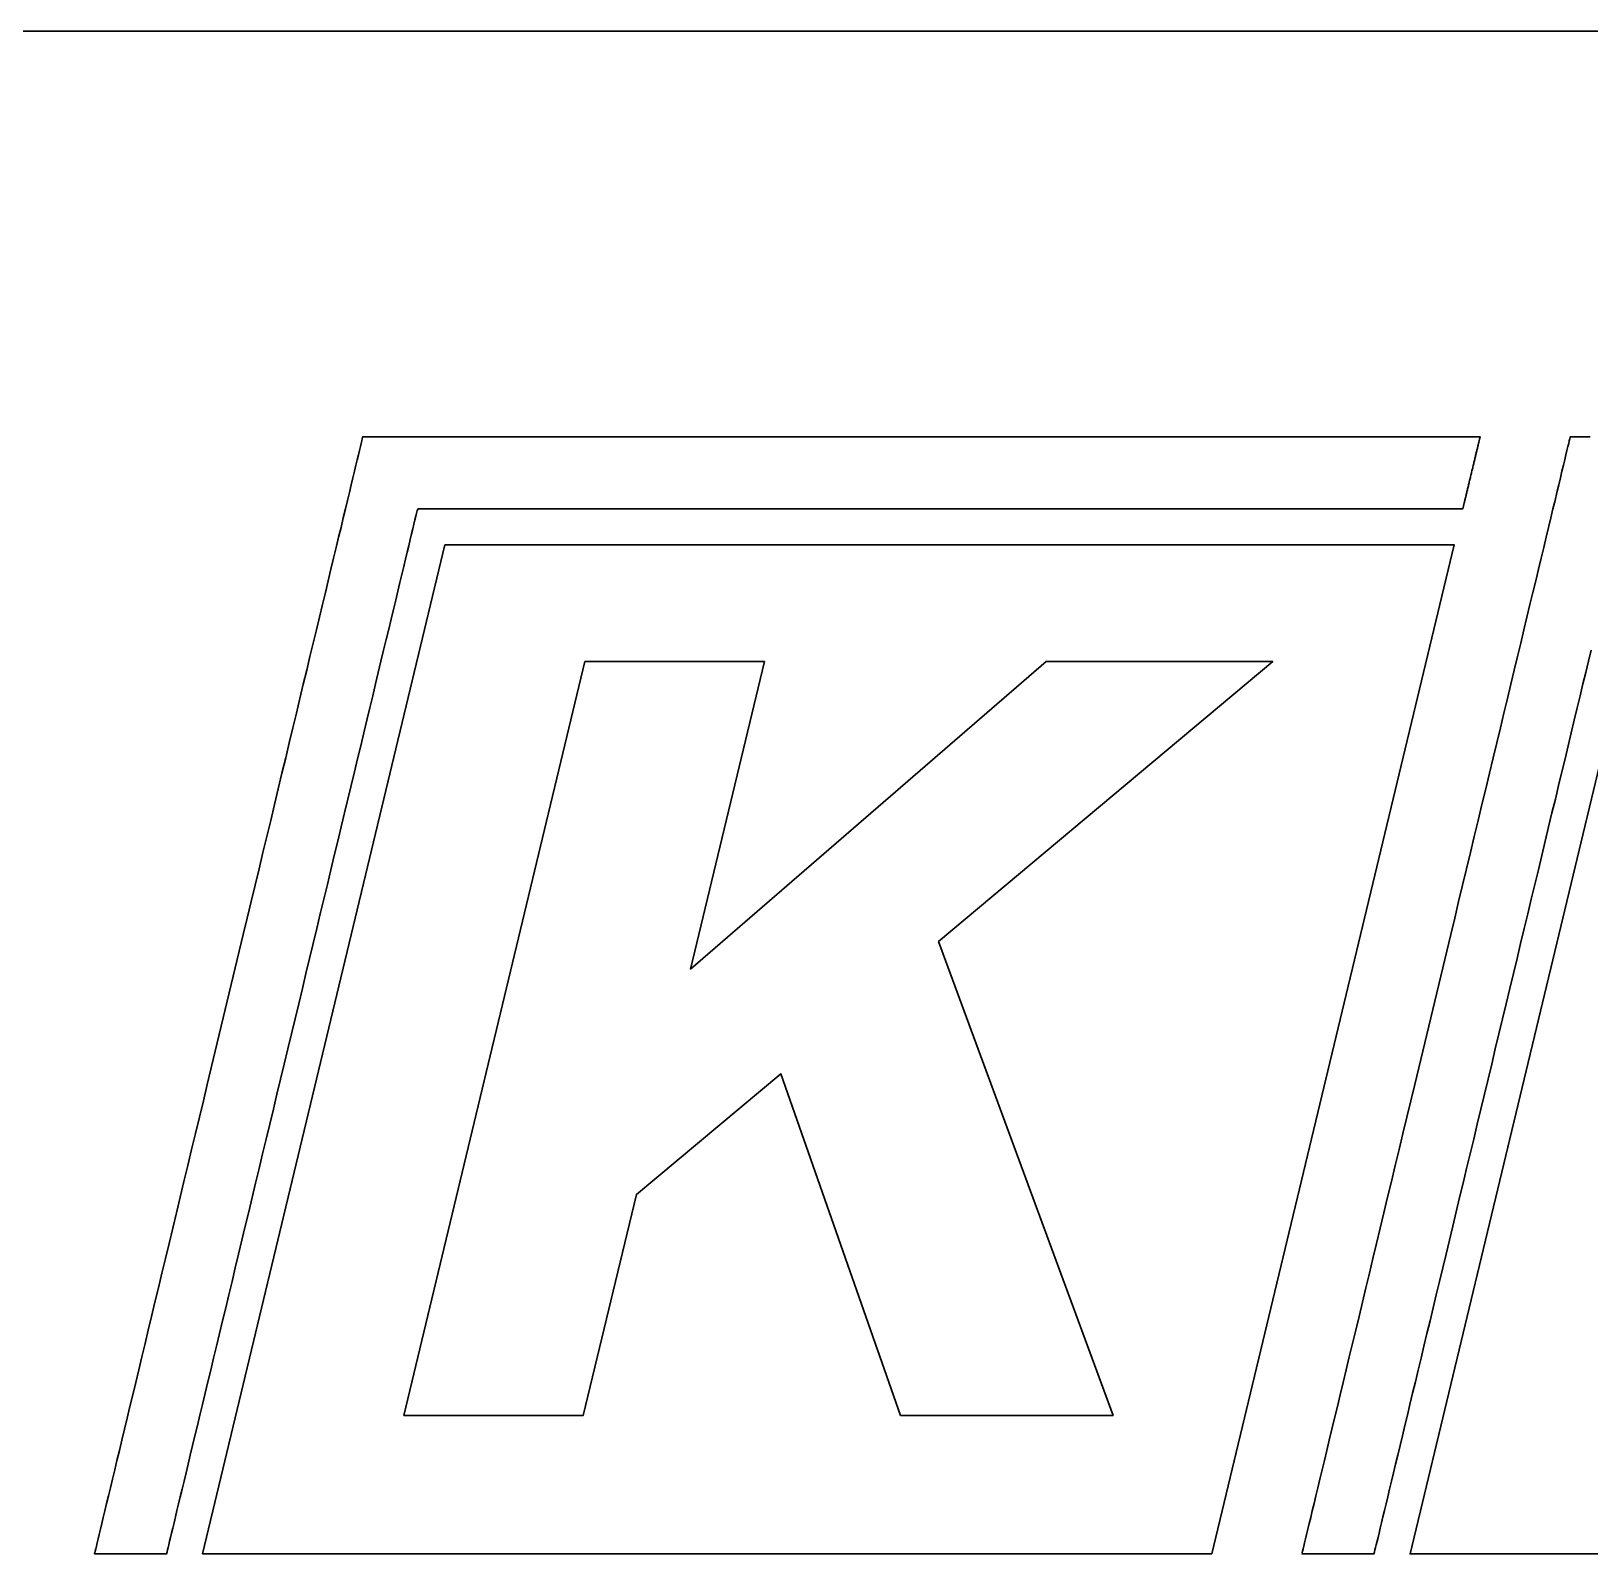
# Model space of a CAD drawing. Header units: millimetres. Extents: x 112 to 1408, y 148 to 1021.
# Drawn here: x 441.52 to 466.11, y 342.97 to 367 of the extents above; entities that cross this region are included whole.
import ezdxf

# ---------------------------------------------------------------- set-up
doc = ezdxf.new("R2010")
doc.units = ezdxf.units.MM
doc.layers.get('0').update_dxf_attribs({"color": 5, "lineweight": 30})

msp = doc.modelspace()

# ---------------------------------------------------------------- linework, layer by layer
msp.add_line((649.521, 366.999), (232.521, 366.999))
for points in [[(447.32, 360.599), (447.32, 360.599), (447.32, 360.599), (447.32, 360.599), (447.319, 360.599), (447.318, 360.599), (447.316, 360.599), (447.315, 360.599), (447.313, 360.599), (447.31, 360.599), (447.307, 360.599), (447.305, 360.599), (447.301, 360.599), (447.298, 360.599), (447.294, 360.599), (447.29, 360.599), (447.286, 360.599), (447.282, 360.599), (447.277, 360.599), (447.272, 360.599), (447.267, 360.599), (447.262, 360.599), (447.256, 360.599), (447.251, 360.599), (447.245, 360.599), (447.239, 360.599), (447.232, 360.599), (447.226, 360.599), (447.219, 360.599), (447.212, 360.599), (447.206, 360.599), (447.199, 360.599), (447.191, 360.599), (447.184, 360.599), (447.177, 360.599), (447.169, 360.599), (447.161, 360.599), (447.154, 360.599), (447.146, 360.599), (447.138, 360.599), (447.13, 360.599), (447.122, 360.599), (447.114, 360.599), (447.105, 360.599), (447.097, 360.599), (447.089, 360.599), (447.08, 360.599), (447.072, 360.599), (447.063, 360.599), (447.055, 360.599), (447.047, 360.599), (447.038, 360.599), (447.029, 360.599), (447.021, 360.599), (447.013, 360.599), (447.004, 360.599), (446.996, 360.599), (446.987, 360.599), (446.979, 360.599), (446.971, 360.599), (446.962, 360.599), (446.954, 360.599), (446.946, 360.599), (446.938, 360.599), (446.93, 360.599), (446.922, 360.599), (446.914, 360.599), (446.907, 360.599), (446.899, 360.599), (446.892, 360.599), (446.884, 360.599), (446.877, 360.599), (446.87, 360.599), (446.863, 360.599), (446.856, 360.599), (446.849, 360.599), (446.843, 360.599), (446.837, 360.599), (446.83, 360.599), (446.824, 360.599), (446.819, 360.599), (446.813, 360.599), (446.807, 360.599), (446.802, 360.599), (446.797, 360.599), (446.793, 360.599), (446.788, 360.599), (446.784, 360.599), (446.78, 360.599), (446.776, 360.599), (446.772, 360.599), (446.769, 360.599), (446.766, 360.599), (446.763, 360.599), (446.761, 360.599), (446.759, 360.599), (446.757, 360.599), (446.755, 360.599), (446.754, 360.599), (446.753, 360.599), (446.752, 360.599), (446.752, 360.599), (446.752, 360.598), (446.749, 360.587), (446.744, 360.565), (446.736, 360.534), (446.726, 360.493), (446.714, 360.443), (446.7, 360.383), (446.683, 360.314), (446.665, 360.236), (446.644, 360.15), (446.621, 360.055), (446.596, 359.951), (446.57, 359.84), (446.541, 359.721), (446.511, 359.594), (446.478, 359.46), (446.444, 359.318), (446.409, 359.169), (446.371, 359.014), (446.333, 358.852), (446.292, 358.683), (446.25, 358.509), (446.207, 358.328), (446.162, 358.142), (446.116, 357.95), (446.069, 357.753), (446.02, 357.55), (445.97, 357.343), (445.919, 357.131), (445.867, 356.914), (445.814, 356.693), (445.76, 356.468), (445.705, 356.239), (445.65, 356.007), (445.593, 355.771), (445.536, 355.531), (445.477, 355.289), (445.418, 355.044), (445.359, 354.796), (445.299, 354.546), (445.238, 354.293), (445.177, 354.039), (445.116, 353.782), (445.054, 353.524), (444.991, 353.265), (444.929, 353.004), (444.866, 352.743), (444.803, 352.481), (444.74, 352.218), (444.677, 351.955), (444.614, 351.691), (444.551, 351.428), (444.487, 351.165), (444.424, 350.903), (444.362, 350.641), (444.299, 350.38), (444.237, 350.121), (444.174, 349.862), (444.113, 349.605), (444.052, 349.35), (443.991, 349.097), (443.931, 348.846), (443.871, 348.598), (443.812, 348.352), (443.754, 348.108), (443.696, 347.868), (443.639, 347.631), (443.583, 347.398), (443.528, 347.167), (443.473, 346.941), (443.42, 346.719), (443.368, 346.501), (443.317, 346.288), (443.266, 346.079), (443.218, 345.876), (443.17, 345.677), (443.123, 345.483), (443.078, 345.295), (443.035, 345.113), (442.992, 344.937), (442.951, 344.766), (442.912, 344.603), (442.874, 344.445), (442.838, 344.295), (442.804, 344.151), (442.771, 344.015), (442.74, 343.886), (442.711, 343.764), (442.684, 343.651), (442.658, 343.545), (442.635, 343.448), (442.613, 343.359), (442.594, 343.278), (442.577, 343.207), (442.562, 343.144), (442.549, 343.091), (442.539, 343.048), (442.531, 343.013), (442.525, 342.989), (442.521, 342.975), (442.521, 342.971), (442.521, 342.971), (442.522, 342.971), (442.524, 342.971), (442.526, 342.971), (442.529, 342.971), (442.533, 342.971), (442.537, 342.971), (442.542, 342.971), (442.547, 342.971), (442.553, 342.971), (442.559, 342.971), (442.566, 342.971), (442.574, 342.971), (442.582, 342.971), (442.59, 342.971), (442.599, 342.971), (442.609, 342.971), (442.618, 342.971), (442.629, 342.971), (442.639, 342.971), (442.65, 342.971), (442.662, 342.971), (442.674, 342.971), (442.686, 342.971), (442.699, 342.971), (442.711, 342.971), (442.725, 342.971), (442.738, 342.971), (442.752, 342.971), (442.766, 342.971), (442.781, 342.971), (442.795, 342.971), (442.81, 342.971), (442.825, 342.971), (442.841, 342.971), (442.856, 342.971), (442.872, 342.971), (442.888, 342.971), (442.904, 342.971), (442.92, 342.971), (442.937, 342.971), (442.953, 342.971), (442.97, 342.971), (442.986, 342.971), (443.003, 342.971), (443.02, 342.971), (443.037, 342.971), (443.054, 342.971), (443.071, 342.971), (443.088, 342.971), (443.104, 342.971), (443.121, 342.971), (443.138, 342.971), (443.155, 342.971), (443.172, 342.971), (443.189, 342.971), (443.206, 342.971), (443.222, 342.971), (443.239, 342.971), (443.255, 342.971), (443.271, 342.971), (443.287, 342.971), (443.303, 342.971), (443.319, 342.971), (443.335, 342.971), (443.35, 342.971), (443.365, 342.971), (443.38, 342.971), (443.395, 342.971), (443.409, 342.971), (443.423, 342.971), (443.437, 342.971), (443.451, 342.971), (443.464, 342.971), (443.477, 342.971), (443.49, 342.971), (443.502, 342.971), (443.514, 342.971), (443.526, 342.971), (443.537, 342.971), (443.547, 342.971), (443.558, 342.971), (443.568, 342.971), (443.577, 342.971), (443.586, 342.971), (443.595, 342.971), (443.603, 342.971), (443.61, 342.971), (443.617, 342.971), (443.624, 342.971), (443.63, 342.971), (443.635, 342.971), (443.64, 342.971), (443.644, 342.971), (443.648, 342.971), (443.651, 342.971), (443.654, 342.971), (443.655, 342.971), (443.656, 342.971), (443.657, 342.971), (443.658, 342.974), (443.66, 342.985), (443.665, 343.005), (443.672, 343.033), (443.681, 343.07), (443.692, 343.116), (443.705, 343.169), (443.719, 343.231), (443.736, 343.3), (443.755, 343.378), (443.775, 343.462), (443.797, 343.554), (443.821, 343.653), (443.846, 343.759), (443.873, 343.871), (443.902, 343.99), (443.932, 344.116), (443.964, 344.248), (443.997, 344.386), (444.031, 344.53), (444.067, 344.679), (444.104, 344.834), (444.143, 344.994), (444.183, 345.16), (444.223, 345.33), (444.265, 345.506), (444.309, 345.686), (444.353, 345.87), (444.398, 346.059), (444.445, 346.251), (444.492, 346.448), (444.54, 346.649), (444.589, 346.853), (444.639, 347.06), (444.689, 347.271), (444.741, 347.485), (444.793, 347.701), (444.845, 347.921), (444.899, 348.143), (444.952, 348.367), (445.007, 348.593), (445.062, 348.822), (445.117, 349.052), (445.172, 349.284), (445.228, 349.517), (445.285, 349.752), (445.341, 349.987), (445.398, 350.224), (445.455, 350.461), (445.512, 350.699), (445.57, 350.938), (445.627, 351.176), (445.684, 351.415), (445.741, 351.653), (445.799, 351.891), (445.856, 352.129), (445.913, 352.366), (445.969, 352.603), (446.026, 352.838), (446.082, 353.072), (446.138, 353.304), (446.193, 353.536), (446.248, 353.765), (446.303, 353.993), (446.357, 354.218), (446.411, 354.441), (446.464, 354.662), (446.516, 354.88), (446.568, 355.096), (446.619, 355.309), (446.669, 355.518), (446.719, 355.724), (446.767, 355.927), (446.815, 356.126), (446.862, 356.321), (446.908, 356.512), (446.953, 356.699), (446.997, 356.881), (447.039, 357.059), (447.081, 357.233), (447.122, 357.401), (447.161, 357.564), (447.199, 357.722), (447.235, 357.875), (447.271, 358.022), (447.305, 358.164), (447.337, 358.299), (447.368, 358.428), (447.398, 358.551), (447.426, 358.668), (447.452, 358.778), (447.477, 358.88), (447.5, 358.976), (447.521, 359.065), (447.541, 359.147), (447.558, 359.221), (447.574, 359.287), (447.588, 359.345), (447.6, 359.395), (447.61, 359.437), (447.626, 359.462), (447.664, 359.462), (447.711, 359.462), (447.766, 359.462), (447.829, 359.462), (447.899, 359.462), (447.977, 359.462), (448.063, 359.462), (448.156, 359.462), (448.256, 359.462), (448.363, 359.462), (448.477, 359.462), (448.597, 359.462), (448.723, 359.462), (448.856, 359.462), (448.995, 359.462), (449.139, 359.462), (449.29, 359.462), (449.446, 359.462), (449.607, 359.462), (449.773, 359.462), (449.944, 359.462), (450.12, 359.462), (450.301, 359.462), (450.486, 359.462), (450.675, 359.462), (450.869, 359.462), (451.066, 359.462), (451.267, 359.462), (451.472, 359.462), (451.68, 359.462), (451.891, 359.462), (452.105, 359.462), (452.322, 359.462), (452.542, 359.462), (452.764, 359.462), (452.989, 359.462), (453.215, 359.462), (453.444, 359.462), (453.674, 359.462), (453.906, 359.462), (454.14, 359.462), (454.375, 359.462), (454.61, 359.462), (454.847, 359.462), (455.084, 359.462), (455.322, 359.462), (455.561, 359.462), (455.799, 359.462), (456.038, 359.462), (456.277, 359.462), (456.515, 359.462), (456.752, 359.462), (456.989, 359.462), (457.225, 359.462), (457.46, 359.462), (457.694, 359.462), (457.927, 359.462), (458.158, 359.462), (458.387, 359.462), (458.614, 359.462), (458.839, 359.462), (459.062, 359.462), (459.282, 359.462), (459.5, 359.462), (459.715, 359.462), (459.927, 359.462), (460.136, 359.462), (460.342, 359.462), (460.544, 359.462), (460.742, 359.462), (460.937, 359.462), (461.127, 359.462), (461.313, 359.462), (461.495, 359.462), (461.672, 359.462), (461.845, 359.462), (462.013, 359.462), (462.175, 359.462), (462.332, 359.462), (462.484, 359.462), (462.63, 359.462), (462.771, 359.462), (462.905, 359.462), (463.034, 359.462), (463.156, 359.462), (463.271, 359.462), (463.38, 359.462), (463.482, 359.462), (463.577, 359.462), (463.664, 359.462), (463.745, 359.462), (463.817, 359.462), (463.882, 359.462), (463.939, 359.462), (463.988, 359.462), (464.029, 359.462), (464.061, 359.462), (464.085, 359.462), (464.1, 359.462), (464.106, 359.462), (464.106, 359.462), (464.106, 359.463), (464.106, 359.465), (464.107, 359.467), (464.107, 359.47), (464.108, 359.473), (464.109, 359.477), (464.11, 359.482), (464.112, 359.487), (464.113, 359.493), (464.115, 359.499), (464.116, 359.506), (464.118, 359.513), (464.12, 359.521), (464.122, 359.529), (464.124, 359.538), (464.126, 359.547), (464.128, 359.557), (464.131, 359.567), (464.133, 359.578), (464.136, 359.589), (464.139, 359.6), (464.142, 359.612), (464.144, 359.624), (464.148, 359.637), (464.151, 359.649), (464.154, 359.663), (464.157, 359.676), (464.16, 359.69), (464.164, 359.704), (464.167, 359.718), (464.171, 359.733), (464.174, 359.748), (464.178, 359.763), (464.181, 359.778), (464.185, 359.794), (464.189, 359.809), (464.193, 359.825), (464.197, 359.841), (464.201, 359.857), (464.205, 359.874), (464.208, 359.89), (464.213, 359.907), (464.217, 359.923), (464.22, 359.94), (464.225, 359.957), (464.229, 359.974), (464.233, 359.991), (464.237, 360.008), (464.241, 360.025), (464.245, 360.042), (464.249, 360.059), (464.253, 360.076), (464.257, 360.093), (464.261, 360.109), (464.265, 360.126), (464.269, 360.143), (464.273, 360.16), (464.277, 360.176), (464.281, 360.193), (464.285, 360.209), (464.289, 360.225), (464.293, 360.241), (464.297, 360.257), (464.3, 360.272), (464.304, 360.288), (464.308, 360.303), (464.311, 360.318), (464.315, 360.333), (464.318, 360.347), (464.322, 360.362), (464.325, 360.376), (464.328, 360.389), (464.332, 360.403), (464.335, 360.416), (464.338, 360.428), (464.341, 360.441), (464.344, 360.453), (464.347, 360.465), (464.349, 360.476), (464.352, 360.487), (464.354, 360.497), (464.357, 360.507), (464.359, 360.517), (464.361, 360.526), (464.363, 360.534), (464.365, 360.543), (464.367, 360.55), (464.369, 360.558), (464.371, 360.564), (464.372, 360.57), (464.373, 360.576), (464.375, 360.581), (464.376, 360.586), (464.377, 360.589), (464.377, 360.593), (464.378, 360.595), (464.379, 360.597), (464.379, 360.599), (464.379, 360.599), (464.378, 360.599), (464.369, 360.599), (464.35, 360.599), (464.321, 360.599), (464.282, 360.599), (464.235, 360.599), (464.178, 360.599), (464.113, 360.599), (464.039, 360.599), (463.956, 360.599), (463.865, 360.599), (463.767, 360.599), (463.66, 360.599), (463.546, 360.599), (463.424, 360.599), (463.295, 360.599), (463.159, 360.599), (463.016, 360.599), (462.867, 360.599), (462.711, 360.599), (462.549, 360.599), (462.381, 360.599), (462.207, 360.599), (462.027, 360.599), (461.842, 360.599), (461.652, 360.599), (461.457, 360.599), (461.257, 360.599), (461.052, 360.599), (460.843, 360.599), (460.63, 360.599), (460.413, 360.599), (460.192, 360.599), (459.967, 360.599), (459.739, 360.599), (459.508, 360.599), (459.274, 360.599), (459.037, 360.599), (458.797, 360.599), (458.555, 360.599), (458.311, 360.599), (458.065, 360.599), (457.818, 360.599), (457.568, 360.599), (457.317, 360.599), (457.065, 360.599), (456.812, 360.599), (456.559, 360.599), (456.304, 360.599), (456.05, 360.599), (455.795, 360.599), (455.54, 360.599), (455.286, 360.599), (455.032, 360.599), (454.779, 360.599), (454.526, 360.599), (454.274, 360.599), (454.024, 360.599), (453.776, 360.599), (453.528, 360.599), (453.283, 360.599), (453.04, 360.599), (452.799, 360.599), (452.561, 360.599), (452.325, 360.599), (452.092, 360.599), (451.862, 360.599), (451.636, 360.599), (451.412, 360.599), (451.193, 360.599), (450.978, 360.599), (450.766, 360.599), (450.559, 360.599), (450.356, 360.599), (450.158, 360.599), (449.965, 360.599), (449.777, 360.599), (449.595, 360.599), (449.418, 360.599), (449.246, 360.599), (449.081, 360.599), (448.921, 360.599), (448.768, 360.599), (448.621, 360.599), (448.481, 360.599), (448.348, 360.599), (448.223, 360.599), (448.104, 360.599), (447.993, 360.599), (447.89, 360.599), (447.794, 360.599), (447.707, 360.599), (447.628, 360.599), (447.557, 360.599), (447.496, 360.599), (447.443, 360.599), (447.399, 360.599), (447.365, 360.599), (447.34, 360.599), (447.325, 360.599), (447.32, 360.599)], [(466.113, 360.599), (466.104, 360.599), (466.096, 360.599), (466.087, 360.599), (466.079, 360.599), (466.07, 360.599), (466.062, 360.599), (466.053, 360.599), (466.045, 360.599), (466.036, 360.599), (466.028, 360.599), (466.02, 360.599), (466.011, 360.599), (466.003, 360.599), (465.995, 360.599), (465.987, 360.599), (465.979, 360.599), (465.971, 360.599), (465.963, 360.599), (465.956, 360.599), (465.948, 360.599), (465.941, 360.599), (465.933, 360.599), (465.926, 360.599), (465.919, 360.599), (465.912, 360.599), (465.905, 360.599), (465.898, 360.599), (465.892, 360.599), (465.886, 360.599), (465.88, 360.599), (465.874, 360.599), (465.868, 360.599), (465.862, 360.599), (465.857, 360.599), (465.852, 360.599), (465.847, 360.599), (465.842, 360.599), (465.837, 360.599), (465.833, 360.599), (465.829, 360.599), (465.825, 360.599), (465.822, 360.599), (465.818, 360.599), (465.815, 360.599), (465.812, 360.599), (465.81, 360.599), (465.808, 360.599), (465.806, 360.599), (465.804, 360.599), (465.803, 360.599), (465.802, 360.599), (465.801, 360.599), (465.801, 360.599), (465.801, 360.598), (465.798, 360.587), (465.793, 360.565), (465.785, 360.534), (465.776, 360.493), (465.763, 360.443), (465.749, 360.383), (465.733, 360.314), (465.714, 360.236), (465.693, 360.15), (465.67, 360.055), (465.645, 359.951), (465.619, 359.84), (465.59, 359.721), (465.56, 359.594), (465.527, 359.46), (465.493, 359.318), (465.458, 359.169), (465.42, 359.014), (465.381, 358.852), (465.341, 358.683), (465.299, 358.509), (465.256, 358.328), (465.211, 358.142), (465.165, 357.95), (465.118, 357.753), (465.069, 357.55), (465.019, 357.343), (464.968, 357.131), (464.916, 356.914), (464.863, 356.693), (464.809, 356.468), (464.754, 356.239), (464.698, 356.007), (464.642, 355.771), (464.584, 355.531), (464.526, 355.289), (464.467, 355.044), (464.408, 354.796), (464.348, 354.546), (464.287, 354.293), (464.226, 354.039), (464.164, 353.782), (464.102, 353.524), (464.04, 353.265), (463.977, 353.004), (463.915, 352.743), (463.852, 352.481), (463.789, 352.218), (463.726, 351.955), (463.662, 351.691), (463.599, 351.428), (463.536, 351.165), (463.473, 350.903), (463.41, 350.641), (463.347, 350.38), (463.285, 350.121), (463.223, 349.862), (463.161, 349.605), (463.1, 349.35), (463.039, 349.097), (462.979, 348.846), (462.919, 348.598), (462.86, 348.352), (462.802, 348.108), (462.744, 347.868), (462.687, 347.631), (462.631, 347.398), (462.576, 347.167), (462.522, 346.941), (462.468, 346.719), (462.416, 346.501), (462.365, 346.288), (462.315, 346.079), (462.266, 345.876), (462.218, 345.677), (462.172, 345.483), (462.126, 345.295), (462.082, 345.113), (462.04, 344.937), (461.999, 344.766), (461.96, 344.603), (461.922, 344.445), (461.886, 344.295), (461.852, 344.151), (461.819, 344.015), (461.788, 343.886), (461.759, 343.764), (461.731, 343.651), (461.706, 343.545), (461.683, 343.448), (461.661, 343.359), (461.642, 343.278), (461.625, 343.207), (461.61, 343.144), (461.597, 343.091), (461.587, 343.048), (461.578, 343.013), (461.573, 342.989), (461.569, 342.975), (461.568, 342.971), (461.569, 342.971), (461.57, 342.971), (461.572, 342.971), (461.574, 342.971), (461.577, 342.971), (461.581, 342.971), (461.585, 342.971), (461.59, 342.971), (461.595, 342.971), (461.601, 342.971), (461.607, 342.971), (461.614, 342.971), (461.622, 342.971), (461.63, 342.971), (461.638, 342.971), (461.647, 342.971), (461.656, 342.971), (461.666, 342.971), (461.677, 342.971), (461.687, 342.971), (461.698, 342.971), (461.71, 342.971), (461.722, 342.971), (461.734, 342.971), (461.746, 342.971), (461.759, 342.971), (461.773, 342.971), (461.786, 342.971), (461.8, 342.971), (461.814, 342.971), (461.829, 342.971), (461.843, 342.971), (461.858, 342.971), (461.873, 342.971), (461.889, 342.971), (461.904, 342.971), (461.92, 342.971), (461.936, 342.971), (461.952, 342.971), (461.968, 342.971), (461.985, 342.971), (462.001, 342.971), (462.018, 342.971), (462.034, 342.971), (462.051, 342.971), (462.068, 342.971), (462.085, 342.971), (462.102, 342.971), (462.119, 342.971), (462.136, 342.971), (462.153, 342.971), (462.17, 342.971), (462.187, 342.971), (462.204, 342.971), (462.22, 342.971), (462.237, 342.971), (462.254, 342.971), (462.271, 342.971), (462.287, 342.971), (462.303, 342.971), (462.32, 342.971), (462.336, 342.971), (462.352, 342.971), (462.368, 342.971), (462.383, 342.971), (462.399, 342.971), (462.414, 342.971), (462.429, 342.971), (462.443, 342.971), (462.458, 342.971), (462.472, 342.971), (462.486, 342.971), (462.499, 342.971), (462.513, 342.971), (462.526, 342.971), (462.538, 342.971), (462.551, 342.971), (462.563, 342.971), (462.574, 342.971), (462.585, 342.971), (462.596, 342.971), (462.606, 342.971), (462.616, 342.971), (462.626, 342.971), (462.635, 342.971), (462.643, 342.971), (462.651, 342.971), (462.659, 342.971), (462.666, 342.971), (462.672, 342.971), (462.678, 342.971), (462.684, 342.971), (462.689, 342.971), (462.693, 342.971), (462.697, 342.971), (462.7, 342.971), (462.702, 342.971), (462.704, 342.971), (462.705, 342.971), (462.706, 342.971), (462.706, 342.974), (462.709, 342.985), (462.714, 343.005), (462.72, 343.033), (462.729, 343.07), (462.74, 343.116), (462.753, 343.169), (462.768, 343.231), (462.785, 343.3), (462.803, 343.378), (462.823, 343.462), (462.845, 343.554), (462.869, 343.653), (462.895, 343.759), (462.922, 343.871), (462.95, 343.99), (462.981, 344.116), (463.012, 344.248), (463.045, 344.386), (463.08, 344.53), (463.116, 344.679), (463.153, 344.834), (463.191, 344.994), (463.231, 345.16), (463.272, 345.33), (463.314, 345.506), (463.357, 345.686), (463.402, 345.87), (463.447, 346.059), (463.493, 346.251), (463.54, 346.448), (463.589, 346.649), (463.637, 346.853), (463.687, 347.06), (463.738, 347.271), (463.789, 347.485), (463.841, 347.701), (463.894, 347.921), (463.947, 348.143), (464.001, 348.367), (464.055, 348.593), (464.11, 348.822), (464.165, 349.052), (464.221, 349.284), (464.277, 349.517), (464.333, 349.752), (464.39, 349.987), (464.447, 350.224), (464.504, 350.461), (464.561, 350.699), (464.618, 350.938), (464.675, 351.176), (464.733, 351.415), (464.79, 351.653), (464.847, 351.891), (464.904, 352.129), (464.961, 352.366), (465.018, 352.603), (465.074, 352.838), (465.13, 353.072), (465.186, 353.304), (465.242, 353.536), (465.297, 353.765), (465.352, 353.993), (465.406, 354.218), (465.459, 354.441), (465.512, 354.662), (465.565, 354.88), (465.616, 355.096), (465.667, 355.309), (465.718, 355.518), (465.767, 355.724), (465.816, 355.927), (465.864, 356.126), (465.91, 356.321), (465.956, 356.512), (466.001, 356.699), (466.045, 356.881), (466.088, 357.059), (466.129, 357.233)], [(460.147, 342.971), (460.147, 342.971), (444.225, 342.971), (448.047, 358.893), (463.97, 358.893), (460.147, 342.971)], [(479.196, 342.971), (479.196, 342.971), (463.274, 342.971), (467.096, 358.893), (483.017, 358.893), (479.196, 342.971)], [(450.256, 357.051), (450.256, 357.051), (453.087, 357.051), (451.922, 352.199), (457.535, 357.051), (461.108, 357.051), (455.835, 352.636), (458.589, 345.155), (455.235, 345.155), (453.345, 350.547), (451.068, 348.643), (450.231, 345.155), (447.4, 345.155), (450.256, 357.051)]]:
    msp.add_lwpolyline(points)

doc.saveas('drawing.dxf')
